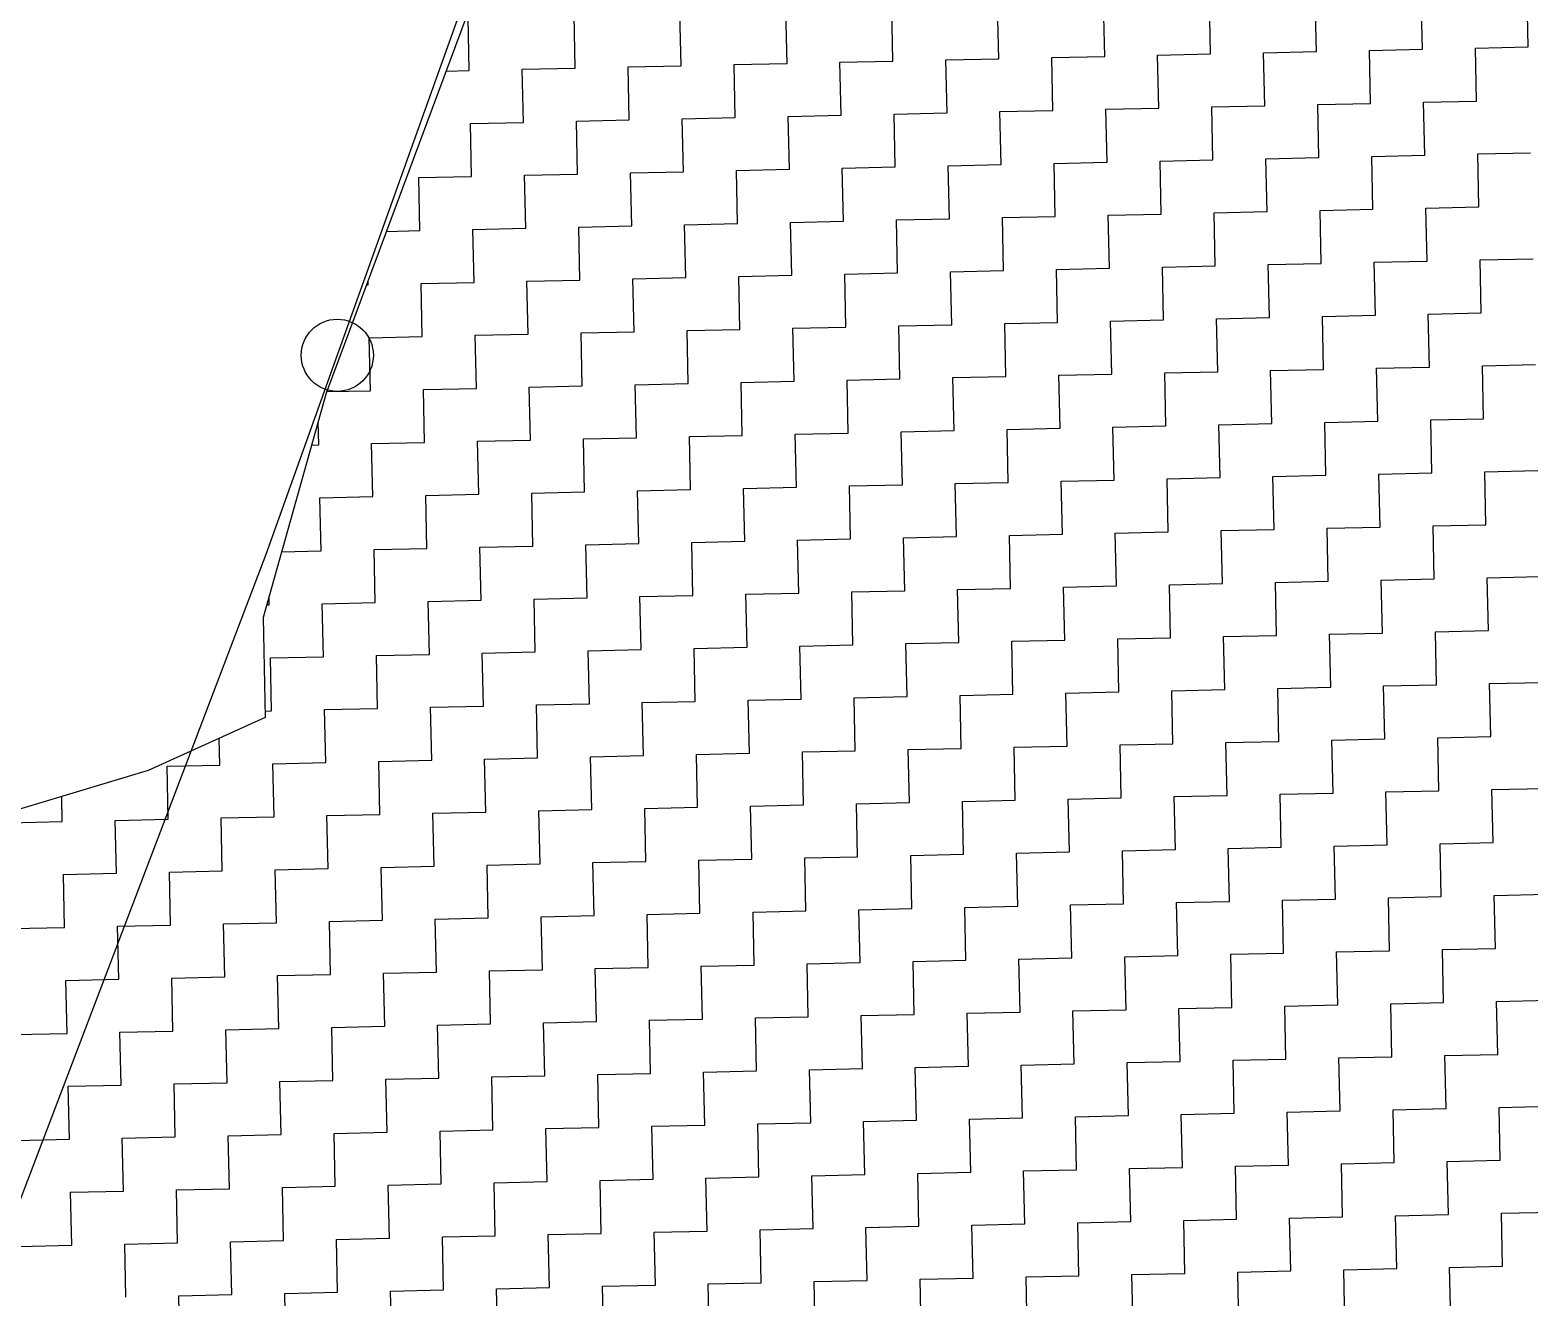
# Model space of a CAD drawing. Header units: metres. Extents: x 281463 to 283423, y 2096851 to 2099007.
# Drawn here: x 282361.3 to 282534.9, y 2098137.4 to 2098284.1 of the extents above; entities that cross this region are included whole.
import ezdxf

# ---------------------------------------------------------------- set-up
doc = ezdxf.new("R2010")
doc.units = ezdxf.units.M
doc.layers.add('POLY_HATCH', color=12, linetype='Continuous')
doc.layers.add('POLY_PARCEL', color=6, linetype='Continuous')

msp = doc.modelspace()

# ---------------------------------------------------------------- linework, layer by layer
msp.add_circle((282396.9, 2098246.39), 4.18)
at = {"layer": 'POLY_HATCH'}
for p, q in [((282415.03, 2098294.11), (282395.63, 2098242.02)), ((282395.63, 2098242.02), (282388.3, 2098216.03)), ((282388.3, 2098216.03), (282388.55, 2098204.44)), ((282388.55, 2098204.44), (282374.98, 2098198.33)), ((282374.98, 2098198.33), (282356.12, 2098192.64))]:
    msp.add_line(p, q, dxfattribs=at)
at = {"layer": 'POLY_HATCH', "linetype": 'Continuous'}
for p, q in [((282485.78, 2098281), (282485.64, 2098287.14)), ((282498.05, 2098281.28), (282497.91, 2098287.41)), ((282510.31, 2098281.55), (282510.17, 2098287.68)), ((282522.58, 2098281.83), (282522.44, 2098287.96)), ((282534.84, 2098282.1), (282534.7, 2098288.23)), ((282412.19, 2098279.36), (282412.05, 2098285.49)), ((282424.46, 2098279.63), (282424.32, 2098285.77)), ((282436.72, 2098279.91), (282436.58, 2098286.04)), ((282448.99, 2098280.18), (282448.85, 2098286.31)), ((282461.25, 2098280.46), (282461.11, 2098286.59)), ((282473.52, 2098280.73), (282473.38, 2098286.86)), ((282528.71, 2098281.96), (282534.84, 2098282.1)), ((282528.85, 2098275.83), (282528.71, 2098281.96)), ((282442.85, 2098280.04), (282448.99, 2098280.18)), ((282455.12, 2098280.32), (282461.25, 2098280.46)), ((282455.25, 2098274.19), (282455.12, 2098280.32)), ((282467.38, 2098280.59), (282473.52, 2098280.73)), ((282467.52, 2098274.46), (282467.38, 2098280.59)), ((282479.65, 2098280.87), (282485.78, 2098281)), ((282479.79, 2098274.73), (282479.65, 2098280.87)), ((282491.91, 2098281.14), (282498.05, 2098281.28)), ((282492.05, 2098275.01), (282491.91, 2098281.14)), ((282504.18, 2098281.42), (282510.31, 2098281.55)), ((282504.32, 2098275.28), (282504.18, 2098281.42)), ((282516.44, 2098281.69), (282522.58, 2098281.83)), ((282516.58, 2098275.56), (282516.44, 2098281.69)), ((282409.51, 2098279.3), (282412.19, 2098279.36)), ((282418.32, 2098279.5), (282424.46, 2098279.63)), ((282418.46, 2098273.36), (282418.32, 2098279.5)), ((282430.59, 2098279.77), (282436.72, 2098279.91)), ((282430.72, 2098273.64), (282430.59, 2098279.77)), ((282442.99, 2098273.91), (282442.85, 2098280.04)), ((282485.92, 2098274.87), (282492.05, 2098275.01)), ((282498.18, 2098275.15), (282504.32, 2098275.28)), ((282498.32, 2098269.01), (282498.18, 2098275.15)), ((282510.45, 2098275.42), (282516.58, 2098275.56)), ((282510.58, 2098269.29), (282510.45, 2098275.42)), ((282522.71, 2098275.69), (282528.85, 2098275.83)), ((282522.85, 2098269.56), (282522.71, 2098275.69)), ((282412.33, 2098273.23), (282418.46, 2098273.36)), ((282412.46, 2098267.09), (282412.33, 2098273.23)), ((282424.59, 2098273.5), (282430.72, 2098273.64)), ((282424.73, 2098267.37), (282424.59, 2098273.5)), ((282436.86, 2098273.78), (282442.99, 2098273.91)), ((282436.99, 2098267.64), (282436.86, 2098273.78)), ((282449.12, 2098274.05), (282455.25, 2098274.19)), ((282449.26, 2098267.92), (282449.12, 2098274.05)), ((282461.39, 2098274.32), (282467.52, 2098274.46)), ((282461.52, 2098268.19), (282461.39, 2098274.32)), ((282473.65, 2098274.6), (282479.79, 2098274.73)), ((282473.79, 2098268.46), (282473.65, 2098274.6)), ((282486.05, 2098268.74), (282485.92, 2098274.87)), ((282528.98, 2098269.7), (282535.11, 2098269.84)), ((282529.12, 2098263.57), (282528.98, 2098269.7)), ((282455.39, 2098268.05), (282461.52, 2098268.19)), ((282455.53, 2098261.92), (282455.39, 2098268.05)), ((282467.66, 2098268.33), (282473.79, 2098268.46)), ((282467.79, 2098262.2), (282467.66, 2098268.33)), ((282479.92, 2098268.6), (282486.05, 2098268.74)), ((282480.06, 2098262.47), (282479.92, 2098268.6)), ((282492.19, 2098268.88), (282498.32, 2098269.01)), ((282492.32, 2098262.74), (282492.19, 2098268.88)), ((282504.45, 2098269.15), (282510.58, 2098269.29)), ((282504.59, 2098263.02), (282504.45, 2098269.15)), ((282516.72, 2098269.42), (282522.85, 2098269.56)), ((282516.85, 2098263.29), (282516.72, 2098269.42)), ((282406.33, 2098266.96), (282412.46, 2098267.09)), ((282406.47, 2098260.83), (282406.33, 2098266.96)), ((282418.6, 2098267.23), (282424.73, 2098267.37)), ((282418.73, 2098261.1), (282418.6, 2098267.23)), ((282430.86, 2098267.51), (282436.99, 2098267.64)), ((282431, 2098261.37), (282430.86, 2098267.51)), ((282443.13, 2098267.78), (282449.26, 2098267.92)), ((282443.26, 2098261.65), (282443.13, 2098267.78)), ((282486.19, 2098262.61), (282492.32, 2098262.74)), ((282498.46, 2098262.88), (282504.59, 2098263.02)), ((282498.59, 2098256.75), (282498.46, 2098262.88)), ((282510.72, 2098263.15), (282516.85, 2098263.29)), ((282510.86, 2098257.02), (282510.72, 2098263.15)), ((282522.99, 2098263.43), (282529.12, 2098263.57)), ((282523.12, 2098257.3), (282522.99, 2098263.43)), ((282412.6, 2098260.96), (282418.73, 2098261.1)), ((282424.87, 2098261.24), (282431, 2098261.37)), ((282425, 2098255.1), (282424.87, 2098261.24)), ((282437.13, 2098261.51), (282443.26, 2098261.65)), ((282437.27, 2098255.38), (282437.13, 2098261.51)), ((282449.4, 2098261.78), (282455.53, 2098261.92)), ((282449.53, 2098255.65), (282449.4, 2098261.78)), ((282461.66, 2098262.06), (282467.79, 2098262.2)), ((282461.8, 2098255.93), (282461.66, 2098262.06)), ((282473.93, 2098262.33), (282480.06, 2098262.47)), ((282474.06, 2098256.2), (282473.93, 2098262.33)), ((282486.33, 2098256.47), (282486.19, 2098262.61)), ((282402.6, 2098260.74), (282406.47, 2098260.83)), ((282412.74, 2098254.83), (282412.6, 2098260.96)), ((282529.26, 2098257.43), (282535.39, 2098257.57)), ((282455.67, 2098255.79), (282461.8, 2098255.93)), ((282455.8, 2098249.66), (282455.67, 2098255.79)), ((282467.93, 2098256.06), (282474.06, 2098256.2)), ((282468.07, 2098249.93), (282467.93, 2098256.06)), ((282480.2, 2098256.34), (282486.33, 2098256.47)), ((282480.33, 2098250.2), (282480.2, 2098256.34)), ((282492.46, 2098256.61), (282498.59, 2098256.75)), ((282492.6, 2098250.48), (282492.46, 2098256.61)), ((282504.73, 2098256.89), (282510.86, 2098257.02)), ((282504.86, 2098250.75), (282504.73, 2098256.89)), ((282516.99, 2098257.16), (282523.12, 2098257.3)), ((282517.13, 2098251.03), (282516.99, 2098257.16)), ((282529.39, 2098251.3), (282529.26, 2098257.43)), ((282400.3, 2098254.55), (282400.47, 2098254.56)), ((282400.47, 2098254.56), (282400.46, 2098255)), ((282406.61, 2098254.69), (282412.74, 2098254.83)), ((282406.74, 2098248.56), (282406.61, 2098254.69)), ((282418.87, 2098254.97), (282425, 2098255.1)), ((282419.01, 2098248.83), (282418.87, 2098254.97)), ((282431.14, 2098255.24), (282437.27, 2098255.38)), ((282431.27, 2098249.11), (282431.14, 2098255.24)), ((282443.4, 2098255.51), (282449.53, 2098255.65)), ((282443.54, 2098249.38), (282443.4, 2098255.51)), ((282498.73, 2098250.62), (282504.86, 2098250.75)), ((282498.87, 2098244.48), (282498.73, 2098250.62)), ((282511, 2098250.89), (282517.13, 2098251.03)), ((282511.13, 2098244.76), (282511, 2098250.89)), ((282523.26, 2098251.16), (282529.39, 2098251.3)), ((282523.4, 2098245.03), (282523.26, 2098251.16)), ((282425.14, 2098248.97), (282431.27, 2098249.11)), ((282425.28, 2098242.84), (282425.14, 2098248.97)), ((282437.41, 2098249.25), (282443.54, 2098249.38)), ((282437.54, 2098243.11), (282437.41, 2098249.25)), ((282449.67, 2098249.52), (282455.8, 2098249.66)), ((282449.81, 2098243.39), (282449.67, 2098249.52)), ((282461.94, 2098249.79), (282468.07, 2098249.93)), ((282462.07, 2098243.66), (282461.94, 2098249.79)), ((282474.2, 2098250.07), (282480.33, 2098250.2)), ((282474.34, 2098243.93), (282474.2, 2098250.07)), ((282486.47, 2098250.34), (282492.6, 2098250.48)), ((282486.6, 2098244.21), (282486.47, 2098250.34)), ((282400.61, 2098248.42), (282406.74, 2098248.56)), ((282400.75, 2098242.29), (282400.61, 2098248.42)), ((282412.88, 2098248.7), (282419.01, 2098248.83)), ((282413.01, 2098242.56), (282412.88, 2098248.7)), ((282455.94, 2098243.52), (282462.07, 2098243.66)), ((282468.21, 2098243.8), (282474.34, 2098243.93)), ((282468.34, 2098237.67), (282468.21, 2098243.8)), ((282480.47, 2098244.07), (282486.6, 2098244.21)), ((282480.61, 2098237.94), (282480.47, 2098244.07)), ((282492.74, 2098244.35), (282498.87, 2098244.48)), ((282492.87, 2098238.21), (282492.74, 2098244.35)), ((282505, 2098244.62), (282511.13, 2098244.76)), ((282505.14, 2098238.49), (282505, 2098244.62)), ((282517.27, 2098244.89), (282523.4, 2098245.03)), ((282517.4, 2098238.76), (282517.27, 2098244.89)), ((282529.53, 2098245.17), (282535.66, 2098245.31)), ((282529.67, 2098239.04), (282529.53, 2098245.17)), ((282395.69, 2098242.18), (282400.75, 2098242.29)), ((282406.88, 2098242.43), (282413.01, 2098242.56)), ((282407.02, 2098236.29), (282406.88, 2098242.43)), ((282419.14, 2098242.7), (282425.28, 2098242.84)), ((282419.28, 2098236.57), (282419.14, 2098242.7)), ((282431.41, 2098242.98), (282437.54, 2098243.11)), ((282431.55, 2098236.84), (282431.41, 2098242.98)), ((282443.68, 2098243.25), (282449.81, 2098243.39)), ((282443.81, 2098237.12), (282443.68, 2098243.25)), ((282456.08, 2098237.39), (282455.94, 2098243.52)), ((282394.75, 2098236.02), (282394.69, 2098238.7)), ((282499, 2098238.35), (282505.14, 2098238.49)), ((282511.27, 2098238.62), (282517.4, 2098238.76)), ((282511.41, 2098232.49), (282511.27, 2098238.62)), ((282523.54, 2098238.9), (282529.67, 2098239.04)), ((282523.67, 2098232.77), (282523.54, 2098238.9)), ((282425.41, 2098236.71), (282431.55, 2098236.84)), ((282425.55, 2098230.57), (282425.41, 2098236.71)), ((282437.68, 2098236.98), (282443.81, 2098237.12)), ((282437.82, 2098230.85), (282437.68, 2098236.98)), ((282449.94, 2098237.25), (282456.08, 2098237.39)), ((282450.08, 2098231.12), (282449.94, 2098237.25)), ((282462.21, 2098237.53), (282468.34, 2098237.67)), ((282462.35, 2098231.4), (282462.21, 2098237.53)), ((282474.47, 2098237.8), (282480.61, 2098237.94)), ((282474.61, 2098231.67), (282474.47, 2098237.8)), ((282486.74, 2098238.08), (282492.87, 2098238.21)), ((282486.88, 2098231.94), (282486.74, 2098238.08)), ((282499.14, 2098232.22), (282499, 2098238.35)), ((282393.93, 2098236), (282394.75, 2098236.02)), ((282400.88, 2098236.16), (282407.02, 2098236.29)), ((282401.02, 2098230.03), (282400.88, 2098236.16)), ((282413.15, 2098236.43), (282419.28, 2098236.57)), ((282413.29, 2098230.3), (282413.15, 2098236.43)), ((282468.48, 2098231.53), (282474.61, 2098231.67)), ((282468.62, 2098225.4), (282468.48, 2098231.53)), ((282480.74, 2098231.81), (282486.88, 2098231.94)), ((282480.88, 2098225.67), (282480.74, 2098231.81)), ((282493.01, 2098232.08), (282499.14, 2098232.22)), ((282493.15, 2098225.95), (282493.01, 2098232.08)), ((282505.27, 2098232.35), (282511.41, 2098232.49)), ((282505.41, 2098226.22), (282505.27, 2098232.35)), ((282517.54, 2098232.63), (282523.67, 2098232.77)), ((282517.68, 2098226.5), (282517.54, 2098232.63)), ((282529.8, 2098232.9), (282535.94, 2098233.04)), ((282529.94, 2098226.77), (282529.8, 2098232.9)), ((282394.89, 2098229.89), (282401.02, 2098230.03)), ((282395.03, 2098223.76), (282394.89, 2098229.89)), ((282407.15, 2098230.16), (282413.29, 2098230.3)), ((282407.29, 2098224.03), (282407.15, 2098230.16)), ((282419.42, 2098230.44), (282425.55, 2098230.57)), ((282419.56, 2098224.3), (282419.42, 2098230.44)), ((282431.68, 2098230.71), (282437.82, 2098230.85)), ((282431.82, 2098224.58), (282431.68, 2098230.71)), ((282443.95, 2098230.98), (282450.08, 2098231.12)), ((282444.09, 2098224.85), (282443.95, 2098230.98)), ((282456.21, 2098231.26), (282462.35, 2098231.4)), ((282456.35, 2098225.13), (282456.21, 2098231.26)), ((282511.54, 2098226.36), (282517.68, 2098226.5)), ((282511.68, 2098220.23), (282511.54, 2098226.36)), ((282523.81, 2098226.63), (282529.94, 2098226.77)), ((282523.95, 2098220.5), (282523.81, 2098226.63)), ((282425.69, 2098224.44), (282431.82, 2098224.58)), ((282437.95, 2098224.72), (282444.09, 2098224.85)), ((282438.09, 2098218.58), (282437.95, 2098224.72)), ((282450.22, 2098224.99), (282456.35, 2098225.13)), ((282450.36, 2098218.86), (282450.22, 2098224.99)), ((282462.48, 2098225.26), (282468.62, 2098225.4)), ((282462.62, 2098219.13), (282462.48, 2098225.26)), ((282474.75, 2098225.54), (282480.88, 2098225.67)), ((282474.89, 2098219.4), (282474.75, 2098225.54)), ((282487.01, 2098225.81), (282493.15, 2098225.95)), ((282487.15, 2098219.68), (282487.01, 2098225.81)), ((282499.28, 2098226.09), (282505.41, 2098226.22)), ((282499.42, 2098219.95), (282499.28, 2098226.09)), ((282390.45, 2098223.65), (282395.03, 2098223.76)), ((282401.16, 2098223.89), (282407.29, 2098224.03)), ((282401.3, 2098217.76), (282401.16, 2098223.89)), ((282413.42, 2098224.17), (282419.56, 2098224.3)), ((282413.56, 2098218.03), (282413.42, 2098224.17)), ((282425.83, 2098218.31), (282425.69, 2098224.44)), ((282468.75, 2098219.27), (282474.89, 2098219.4)), ((282481.02, 2098219.54), (282487.15, 2098219.68)), ((282481.16, 2098213.41), (282481.02, 2098219.54)), ((282493.28, 2098219.82), (282499.42, 2098219.95)), ((282493.42, 2098213.68), (282493.28, 2098219.82)), ((282505.55, 2098220.09), (282511.68, 2098220.23)), ((282505.69, 2098213.96), (282505.55, 2098220.09)), ((282517.81, 2098220.36), (282523.95, 2098220.5)), ((282517.95, 2098214.23), (282517.81, 2098220.36)), ((282530.08, 2098220.64), (282536.21, 2098220.78)), ((282530.22, 2098214.51), (282530.08, 2098220.64)), ((282389.03, 2098217.49), (282389.01, 2098218.55)), ((282395.16, 2098217.62), (282401.3, 2098217.76)), ((282395.3, 2098211.49), (282395.16, 2098217.62)), ((282407.43, 2098217.9), (282413.56, 2098218.03)), ((282407.57, 2098211.76), (282407.43, 2098217.9)), ((282419.69, 2098218.17), (282425.83, 2098218.31)), ((282419.83, 2098212.04), (282419.69, 2098218.17)), ((282431.96, 2098218.45), (282438.09, 2098218.58)), ((282432.1, 2098212.31), (282431.96, 2098218.45)), ((282444.22, 2098218.72), (282450.36, 2098218.86)), ((282444.36, 2098212.59), (282444.22, 2098218.72)), ((282456.49, 2098218.99), (282462.62, 2098219.13)), ((282456.63, 2098212.86), (282456.49, 2098218.99)), ((282468.89, 2098213.14), (282468.75, 2098219.27)), ((282388.71, 2098217.48), (282389.03, 2098217.49)), ((282511.82, 2098214.09), (282517.95, 2098214.23)), ((282524.08, 2098214.37), (282530.22, 2098214.51)), ((282524.22, 2098208.24), (282524.08, 2098214.37)), ((282438.23, 2098212.45), (282444.36, 2098212.59)), ((282438.36, 2098206.32), (282438.23, 2098212.45)), ((282450.49, 2098212.72), (282456.63, 2098212.86)), ((282450.63, 2098206.59), (282450.49, 2098212.72)), ((282462.76, 2098213), (282468.89, 2098213.14)), ((282462.89, 2098206.87), (282462.76, 2098213)), ((282475.02, 2098213.27), (282481.16, 2098213.41)), ((282475.16, 2098207.14), (282475.02, 2098213.27)), ((282487.29, 2098213.55), (282493.42, 2098213.68)), ((282487.42, 2098207.41), (282487.29, 2098213.55)), ((282499.55, 2098213.82), (282505.69, 2098213.96)), ((282499.69, 2098207.69), (282499.55, 2098213.82)), ((282511.96, 2098207.96), (282511.82, 2098214.09)), ((282389.17, 2098211.35), (282395.3, 2098211.49)), ((282389.3, 2098205.22), (282389.17, 2098211.35)), ((282401.43, 2098211.63), (282407.57, 2098211.76)), ((282401.57, 2098205.5), (282401.43, 2098211.63)), ((282413.7, 2098211.9), (282419.83, 2098212.04)), ((282413.83, 2098205.77), (282413.7, 2098211.9)), ((282425.96, 2098212.18), (282432.1, 2098212.31)), ((282426.1, 2098206.04), (282425.96, 2098212.18)), ((282481.29, 2098207.28), (282487.42, 2098207.41)), ((282481.43, 2098201.14), (282481.29, 2098207.28)), ((282493.56, 2098207.55), (282499.69, 2098207.69)), ((282493.69, 2098201.42), (282493.56, 2098207.55)), ((282505.82, 2098207.82), (282511.96, 2098207.96)), ((282505.96, 2098201.69), (282505.82, 2098207.82)), ((282518.09, 2098208.1), (282524.22, 2098208.24)), ((282518.22, 2098201.97), (282518.09, 2098208.1)), ((282530.35, 2098208.37), (282536.49, 2098208.51)), ((282530.49, 2098202.24), (282530.35, 2098208.37)), ((282395.44, 2098205.36), (282401.57, 2098205.5)), ((282407.7, 2098205.63), (282413.83, 2098205.77)), ((282407.84, 2098199.5), (282407.7, 2098205.63)), ((282419.97, 2098205.91), (282426.1, 2098206.04)), ((282420.1, 2098199.77), (282419.97, 2098205.91)), ((282432.23, 2098206.18), (282438.36, 2098206.32)), ((282432.37, 2098200.05), (282432.23, 2098206.18)), ((282444.5, 2098206.45), (282450.63, 2098206.59)), ((282444.63, 2098200.32), (282444.5, 2098206.45)), ((282456.76, 2098206.73), (282462.89, 2098206.87)), ((282456.9, 2098200.6), (282456.76, 2098206.73)), ((282469.03, 2098207), (282475.16, 2098207.14)), ((282469.16, 2098200.87), (282469.03, 2098207)), ((282388.54, 2098205.2), (282389.3, 2098205.22)), ((282395.57, 2098199.23), (282395.44, 2098205.36)), ((282383.31, 2098198.95), (282383.24, 2098202.05)), ((282512.09, 2098201.83), (282518.22, 2098201.97)), ((282524.36, 2098202.1), (282530.49, 2098202.24)), ((282524.49, 2098195.97), (282524.36, 2098202.1)), ((282438.5, 2098200.18), (282444.63, 2098200.32)), ((282450.77, 2098200.46), (282456.9, 2098200.6)), ((282450.9, 2098194.33), (282450.77, 2098200.46)), ((282463.03, 2098200.73), (282469.16, 2098200.87)), ((282463.17, 2098194.6), (282463.03, 2098200.73)), ((282475.3, 2098201.01), (282481.43, 2098201.14)), ((282475.43, 2098194.87), (282475.3, 2098201.01)), ((282487.56, 2098201.28), (282493.69, 2098201.42)), ((282487.7, 2098195.15), (282487.56, 2098201.28)), ((282499.83, 2098201.56), (282505.96, 2098201.69)), ((282499.96, 2098195.42), (282499.83, 2098201.56)), ((282512.23, 2098195.7), (282512.09, 2098201.83)), ((282377.18, 2098198.81), (282383.31, 2098198.95)), ((282377.31, 2098192.68), (282377.18, 2098198.81)), ((282389.44, 2098199.09), (282395.57, 2098199.23)), ((282389.58, 2098192.96), (282389.44, 2098199.09)), ((282401.71, 2098199.36), (282407.84, 2098199.5)), ((282401.84, 2098193.23), (282401.71, 2098199.36)), ((282413.97, 2098199.64), (282420.1, 2098199.77)), ((282414.11, 2098193.5), (282413.97, 2098199.64)), ((282426.24, 2098199.91), (282432.37, 2098200.05)), ((282426.37, 2098193.78), (282426.24, 2098199.91)), ((282438.64, 2098194.05), (282438.5, 2098200.18)), ((282365.05, 2098192.41), (282364.98, 2098195.32)), ((282481.57, 2098195.01), (282487.7, 2098195.15)), ((282493.83, 2098195.29), (282499.96, 2098195.42)), ((282493.97, 2098189.15), (282493.83, 2098195.29)), ((282506.1, 2098195.56), (282512.23, 2098195.7)), ((282506.23, 2098189.43), (282506.1, 2098195.56)), ((282518.36, 2098195.83), (282524.49, 2098195.97)), ((282518.5, 2098189.7), (282518.36, 2098195.83)), ((282530.63, 2098196.11), (282536.76, 2098196.24)), ((282530.76, 2098189.98), (282530.63, 2098196.11)), ((282407.98, 2098193.37), (282414.11, 2098193.5)), ((282408.11, 2098187.23), (282407.98, 2098193.37)), ((282420.24, 2098193.64), (282426.37, 2098193.78)), ((282420.38, 2098187.51), (282420.24, 2098193.64)), ((282432.51, 2098193.92), (282438.64, 2098194.05)), ((282432.64, 2098187.78), (282432.51, 2098193.92)), ((282444.77, 2098194.19), (282450.9, 2098194.33)), ((282444.91, 2098188.06), (282444.77, 2098194.19)), ((282457.04, 2098194.46), (282463.17, 2098194.6)), ((282457.17, 2098188.33), (282457.04, 2098194.46)), ((282469.3, 2098194.74), (282475.43, 2098194.87)), ((282469.44, 2098188.61), (282469.3, 2098194.74)), ((282481.7, 2098188.88), (282481.57, 2098195.01)), ((282358.92, 2098192.27), (282365.05, 2098192.41)), ((282371.18, 2098192.54), (282377.31, 2098192.68)), ((282371.32, 2098186.41), (282371.18, 2098192.54)), ((282383.45, 2098192.82), (282389.58, 2098192.96)), ((282383.58, 2098186.69), (282383.45, 2098192.82)), ((282395.71, 2098193.09), (282401.84, 2098193.23)), ((282395.85, 2098186.96), (282395.71, 2098193.09)), ((282524.63, 2098189.84), (282530.76, 2098189.98)), ((282524.77, 2098183.71), (282524.63, 2098189.84)), ((282451.04, 2098188.19), (282457.17, 2098188.33)), ((282451.18, 2098182.06), (282451.04, 2098188.19)), ((282463.31, 2098188.47), (282469.44, 2098188.61)), ((282463.44, 2098182.34), (282463.31, 2098188.47)), ((282475.57, 2098188.74), (282481.7, 2098188.88)), ((282475.71, 2098182.61), (282475.57, 2098188.74)), ((282487.84, 2098189.02), (282493.97, 2098189.15)), ((282487.97, 2098182.88), (282487.84, 2098189.02)), ((282500.1, 2098189.29), (282506.23, 2098189.43)), ((282500.24, 2098183.16), (282500.1, 2098189.29)), ((282512.37, 2098189.56), (282518.5, 2098189.7)), ((282512.5, 2098183.43), (282512.37, 2098189.56)), ((282365.19, 2098186.28), (282371.32, 2098186.41)), ((282377.45, 2098186.55), (282383.58, 2098186.69)), ((282377.59, 2098180.42), (282377.45, 2098186.55)), ((282389.72, 2098186.82), (282395.85, 2098186.96)), ((282389.85, 2098180.69), (282389.72, 2098186.82)), ((282401.98, 2098187.1), (282408.11, 2098187.23)), ((282402.12, 2098180.97), (282401.98, 2098187.1)), ((282414.25, 2098187.37), (282420.38, 2098187.51)), ((282414.38, 2098181.24), (282414.25, 2098187.37)), ((282426.51, 2098187.65), (282432.64, 2098187.78)), ((282426.65, 2098181.51), (282426.51, 2098187.65)), ((282438.78, 2098187.92), (282444.91, 2098188.06)), ((282438.91, 2098181.79), (282438.78, 2098187.92)), ((282365.32, 2098180.14), (282365.19, 2098186.28)), ((282481.84, 2098182.75), (282487.97, 2098182.88)), ((282494.11, 2098183.02), (282500.24, 2098183.16)), ((282494.24, 2098176.89), (282494.11, 2098183.02)), ((282506.37, 2098183.29), (282512.5, 2098183.43)), ((282506.51, 2098177.16), (282506.37, 2098183.29)), ((282518.64, 2098183.57), (282524.77, 2098183.71)), ((282518.77, 2098177.44), (282518.64, 2098183.57)), ((282530.9, 2098183.84), (282537.03, 2098183.98)), ((282531.04, 2098177.71), (282530.9, 2098183.84)), ((282408.25, 2098181.1), (282414.38, 2098181.24)), ((282420.52, 2098181.38), (282426.65, 2098181.51)), ((282420.65, 2098175.24), (282420.52, 2098181.38)), ((282432.78, 2098181.65), (282438.91, 2098181.79)), ((282432.92, 2098175.52), (282432.78, 2098181.65)), ((282445.05, 2098181.92), (282451.18, 2098182.06)), ((282445.18, 2098175.79), (282445.05, 2098181.92)), ((282457.31, 2098182.2), (282463.44, 2098182.34)), ((282457.45, 2098176.07), (282457.31, 2098182.2)), ((282469.58, 2098182.47), (282475.71, 2098182.61)), ((282469.71, 2098176.34), (282469.58, 2098182.47)), ((282481.98, 2098176.61), (282481.84, 2098182.75)), ((282359.19, 2098180.01), (282365.32, 2098180.14)), ((282371.45, 2098180.28), (282377.59, 2098180.42)), ((282371.59, 2098174.15), (282371.45, 2098180.28)), ((282383.72, 2098180.55), (282389.85, 2098180.69)), ((282383.86, 2098174.42), (282383.72, 2098180.55)), ((282395.99, 2098180.83), (282402.12, 2098180.97)), ((282396.12, 2098174.7), (282395.99, 2098180.83)), ((282408.39, 2098174.97), (282408.25, 2098181.1)), ((282524.91, 2098177.57), (282531.04, 2098177.71)), ((282451.31, 2098175.93), (282457.45, 2098176.07)), ((282451.45, 2098169.8), (282451.31, 2098175.93)), ((282463.58, 2098176.2), (282469.71, 2098176.34)), ((282463.72, 2098170.07), (282463.58, 2098176.2)), ((282475.85, 2098176.48), (282481.98, 2098176.61)), ((282475.98, 2098170.34), (282475.85, 2098176.48)), ((282488.11, 2098176.75), (282494.24, 2098176.89)), ((282488.25, 2098170.62), (282488.11, 2098176.75)), ((282500.38, 2098177.03), (282506.51, 2098177.16)), ((282500.51, 2098170.89), (282500.38, 2098177.03)), ((282512.64, 2098177.3), (282518.77, 2098177.44)), ((282512.78, 2098171.17), (282512.64, 2098177.3)), ((282525.04, 2098171.44), (282524.91, 2098177.57)), ((282377.72, 2098174.28), (282383.86, 2098174.42)), ((282377.86, 2098168.15), (282377.72, 2098174.28)), ((282389.99, 2098174.56), (282396.12, 2098174.7)), ((282390.13, 2098168.43), (282389.99, 2098174.56)), ((282402.25, 2098174.83), (282408.39, 2098174.97)), ((282402.39, 2098168.7), (282402.25, 2098174.83)), ((282414.52, 2098175.11), (282420.65, 2098175.24)), ((282414.66, 2098168.97), (282414.52, 2098175.11)), ((282426.78, 2098175.38), (282432.92, 2098175.52)), ((282426.92, 2098169.25), (282426.78, 2098175.38)), ((282439.05, 2098175.65), (282445.18, 2098175.79)), ((282439.19, 2098169.52), (282439.05, 2098175.65)), ((282365.46, 2098174.01), (282371.59, 2098174.15)), ((282365.6, 2098167.88), (282365.46, 2098174.01)), ((282494.38, 2098170.76), (282500.51, 2098170.89)), ((282494.52, 2098164.62), (282494.38, 2098170.76)), ((282506.64, 2098171.03), (282512.78, 2098171.17)), ((282506.78, 2098164.9), (282506.64, 2098171.03)), ((282518.91, 2098171.3), (282525.04, 2098171.44)), ((282519.05, 2098165.17), (282518.91, 2098171.3)), ((282531.17, 2098171.58), (282537.31, 2098171.71)), ((282531.31, 2098165.45), (282531.17, 2098171.58)), ((282420.79, 2098169.11), (282426.92, 2098169.25)), ((282420.93, 2098162.98), (282420.79, 2098169.11)), ((282433.05, 2098169.39), (282439.19, 2098169.52)), ((282433.19, 2098163.25), (282433.05, 2098169.39)), ((282445.32, 2098169.66), (282451.45, 2098169.8)), ((282445.46, 2098163.53), (282445.32, 2098169.66)), ((282457.58, 2098169.93), (282463.72, 2098170.07)), ((282457.72, 2098163.8), (282457.58, 2098169.93)), ((282469.85, 2098170.21), (282475.98, 2098170.34)), ((282469.99, 2098164.07), (282469.85, 2098170.21)), ((282482.11, 2098170.48), (282488.25, 2098170.62)), ((282482.25, 2098164.35), (282482.11, 2098170.48)), ((282359.46, 2098167.74), (282365.6, 2098167.88)), ((282371.73, 2098168.01), (282377.86, 2098168.15)), ((282371.87, 2098161.88), (282371.73, 2098168.01)), ((282383.99, 2098168.29), (282390.13, 2098168.43)), ((282384.13, 2098162.16), (282383.99, 2098168.29)), ((282396.26, 2098168.56), (282402.39, 2098168.7)), ((282396.4, 2098162.43), (282396.26, 2098168.56)), ((282408.52, 2098168.84), (282414.66, 2098168.97)), ((282408.66, 2098162.7), (282408.52, 2098168.84)), ((282451.59, 2098163.66), (282457.72, 2098163.8)), ((282463.85, 2098163.94), (282469.99, 2098164.07)), ((282463.99, 2098157.81), (282463.85, 2098163.94)), ((282476.12, 2098164.21), (282482.25, 2098164.35)), ((282476.26, 2098158.08), (282476.12, 2098164.21)), ((282488.38, 2098164.49), (282494.52, 2098164.62)), ((282488.52, 2098158.35), (282488.38, 2098164.49)), ((282500.65, 2098164.76), (282506.78, 2098164.9)), ((282500.79, 2098158.63), (282500.65, 2098164.76)), ((282512.91, 2098165.03), (282519.05, 2098165.17)), ((282513.05, 2098158.9), (282512.91, 2098165.03)), ((282525.18, 2098165.31), (282531.31, 2098165.45)), ((282525.32, 2098159.18), (282525.18, 2098165.31)), ((282378, 2098162.02), (282384.13, 2098162.16)), ((282390.26, 2098162.29), (282396.4, 2098162.43)), ((282390.4, 2098156.16), (282390.26, 2098162.29)), ((282402.53, 2098162.57), (282408.66, 2098162.7)), ((282402.67, 2098156.43), (282402.53, 2098162.57)), ((282414.79, 2098162.84), (282420.93, 2098162.98)), ((282414.93, 2098156.71), (282414.79, 2098162.84)), ((282427.06, 2098163.12), (282433.19, 2098163.25)), ((282427.2, 2098156.98), (282427.06, 2098163.12)), ((282439.32, 2098163.39), (282445.46, 2098163.53)), ((282439.46, 2098157.26), (282439.32, 2098163.39)), ((282451.73, 2098157.53), (282451.59, 2098163.66)), ((282365.73, 2098161.75), (282371.87, 2098161.88)), ((282365.87, 2098155.61), (282365.73, 2098161.75)), ((282378.14, 2098155.89), (282378, 2098162.02)), ((282494.65, 2098158.49), (282500.79, 2098158.63)), ((282506.92, 2098158.76), (282513.05, 2098158.9)), ((282507.06, 2098152.63), (282506.92, 2098158.76)), ((282519.18, 2098159.04), (282525.32, 2098159.18)), ((282519.32, 2098152.91), (282519.18, 2098159.04)), ((282531.45, 2098159.31), (282537.58, 2098159.45)), ((282531.59, 2098153.18), (282531.45, 2098159.31)), ((282421.06, 2098156.85), (282427.2, 2098156.98)), ((282421.2, 2098150.71), (282421.06, 2098156.85)), ((282433.33, 2098157.12), (282439.46, 2098157.26)), ((282433.47, 2098150.99), (282433.33, 2098157.12)), ((282445.59, 2098157.39), (282451.73, 2098157.53)), ((282445.73, 2098151.26), (282445.59, 2098157.39)), ((282457.86, 2098157.67), (282463.99, 2098157.81)), ((282458, 2098151.54), (282457.86, 2098157.67)), ((282470.12, 2098157.94), (282476.26, 2098158.08)), ((282470.26, 2098151.81), (282470.12, 2098157.94)), ((282482.39, 2098158.22), (282488.52, 2098158.35)), ((282482.53, 2098152.08), (282482.39, 2098158.22)), ((282494.79, 2098152.36), (282494.65, 2098158.49)), ((282359.74, 2098155.48), (282365.87, 2098155.61)), ((282372, 2098155.75), (282378.14, 2098155.89)), ((282372.14, 2098149.62), (282372, 2098155.75)), ((282384.27, 2098156.02), (282390.4, 2098156.16)), ((282384.41, 2098149.89), (282384.27, 2098156.02)), ((282396.53, 2098156.3), (282402.67, 2098156.43)), ((282396.67, 2098150.17), (282396.53, 2098156.3)), ((282408.8, 2098156.57), (282414.93, 2098156.71)), ((282408.94, 2098150.44), (282408.8, 2098156.57)), ((282464.13, 2098151.67), (282470.26, 2098151.81)), ((282464.27, 2098145.54), (282464.13, 2098151.67)), ((282476.39, 2098151.95), (282482.53, 2098152.08)), ((282476.53, 2098145.81), (282476.39, 2098151.95)), ((282488.66, 2098152.22), (282494.79, 2098152.36)), ((282488.8, 2098146.09), (282488.66, 2098152.22)), ((282500.92, 2098152.49), (282507.06, 2098152.63)), ((282501.06, 2098146.36), (282500.92, 2098152.49)), ((282513.19, 2098152.77), (282519.32, 2098152.91)), ((282513.33, 2098146.64), (282513.19, 2098152.77)), ((282525.45, 2098153.04), (282531.59, 2098153.18)), ((282525.59, 2098146.91), (282525.45, 2098153.04)), ((282378.27, 2098149.75), (282384.41, 2098149.89)), ((282390.54, 2098150.03), (282396.67, 2098150.17)), ((282390.67, 2098143.9), (282390.54, 2098150.03)), ((282402.8, 2098150.3), (282408.94, 2098150.44)), ((282402.94, 2098144.17), (282402.8, 2098150.3)), ((282415.07, 2098150.58), (282421.2, 2098150.71)), ((282415.2, 2098144.44), (282415.07, 2098150.58)), ((282427.33, 2098150.85), (282433.47, 2098150.99)), ((282427.47, 2098144.72), (282427.33, 2098150.85)), ((282439.6, 2098151.12), (282445.73, 2098151.26)), ((282439.74, 2098144.99), (282439.6, 2098151.12)), ((282451.86, 2098151.4), (282458, 2098151.54)), ((282452, 2098145.27), (282451.86, 2098151.4)), ((282366.01, 2098149.48), (282372.14, 2098149.62)), ((282366.14, 2098143.35), (282366.01, 2098149.48)), ((282378.41, 2098143.62), (282378.27, 2098149.75)), ((282507.19, 2098146.5), (282513.33, 2098146.64)), ((282507.33, 2098140.37), (282507.19, 2098146.5)), ((282519.46, 2098146.77), (282525.59, 2098146.91)), ((282519.6, 2098140.64), (282519.46, 2098146.77)), ((282531.72, 2098147.05), (282537.86, 2098147.18)), ((282531.86, 2098140.92), (282531.72, 2098147.05)), ((282421.34, 2098144.58), (282427.47, 2098144.72)), ((282433.6, 2098144.86), (282439.74, 2098144.99)), ((282433.74, 2098138.72), (282433.6, 2098144.86)), ((282445.87, 2098145.13), (282452, 2098145.27)), ((282446, 2098139), (282445.87, 2098145.13)), ((282458.13, 2098145.4), (282464.27, 2098145.54)), ((282458.27, 2098139.27), (282458.13, 2098145.4)), ((282470.4, 2098145.68), (282476.53, 2098145.81)), ((282470.53, 2098139.54), (282470.4, 2098145.68)), ((282482.66, 2098145.95), (282488.8, 2098146.09)), ((282482.8, 2098139.82), (282482.66, 2098145.95)), ((282494.93, 2098146.23), (282501.06, 2098146.36)), ((282495.06, 2098140.09), (282494.93, 2098146.23)), ((282360.01, 2098143.21), (282366.14, 2098143.35)), ((282372.28, 2098143.48), (282378.41, 2098143.62)), ((282372.41, 2098137.35), (282372.28, 2098143.48)), ((282384.54, 2098143.76), (282390.67, 2098143.9)), ((282384.68, 2098137.63), (282384.54, 2098143.76)), ((282396.81, 2098144.03), (282402.94, 2098144.17)), ((282396.94, 2098137.9), (282396.81, 2098144.03)), ((282409.07, 2098144.31), (282415.2, 2098144.44)), ((282409.21, 2098138.17), (282409.07, 2098144.31)), ((282421.47, 2098138.45), (282421.34, 2098144.58)), ((282464.4, 2098139.41), (282470.53, 2098139.54)), ((282476.67, 2098139.68), (282482.8, 2098139.82)), ((282476.8, 2098133.55), (282476.67, 2098139.68)), ((282488.93, 2098139.96), (282495.06, 2098140.09)), ((282489.07, 2098133.82), (282488.93, 2098139.96)), ((282501.2, 2098140.23), (282507.33, 2098140.37)), ((282501.33, 2098134.1), (282501.2, 2098140.23)), ((282513.46, 2098140.5), (282519.6, 2098140.64)), ((282513.6, 2098134.37), (282513.46, 2098140.5)), ((282525.73, 2098140.78), (282531.86, 2098140.92)), ((282525.86, 2098134.65), (282525.73, 2098140.78)), ((282390.81, 2098137.76), (282396.94, 2098137.9)), ((282390.95, 2098131.63), (282390.81, 2098137.76)), ((282403.08, 2098138.04), (282409.21, 2098138.17)), ((282403.21, 2098131.9), (282403.08, 2098138.04)), ((282415.34, 2098138.31), (282421.47, 2098138.45)), ((282415.48, 2098132.18), (282415.34, 2098138.31)), ((282427.61, 2098138.59), (282433.74, 2098138.72)), ((282427.74, 2098132.45), (282427.61, 2098138.59)), ((282439.87, 2098138.86), (282446, 2098139)), ((282440.01, 2098132.73), (282439.87, 2098138.86)), ((282452.14, 2098139.13), (282458.27, 2098139.27)), ((282452.27, 2098133), (282452.14, 2098139.13)), ((282464.54, 2098133.28), (282464.4, 2098139.41)), ((282378.55, 2098137.49), (282384.68, 2098137.63)), ((282378.68, 2098131.36), (282378.55, 2098137.49))]:
    msp.add_line(p, q, dxfattribs=at)
at = {"layer": 'POLY_PARCEL'}
for p, q in [((282388.65, 2098223.35), (282411.4, 2098286.89)), ((282345.63, 2098110.43), (282388.65, 2098223.35))]:
    msp.add_line(p, q, dxfattribs=at)

doc.saveas('drawing.dxf')
